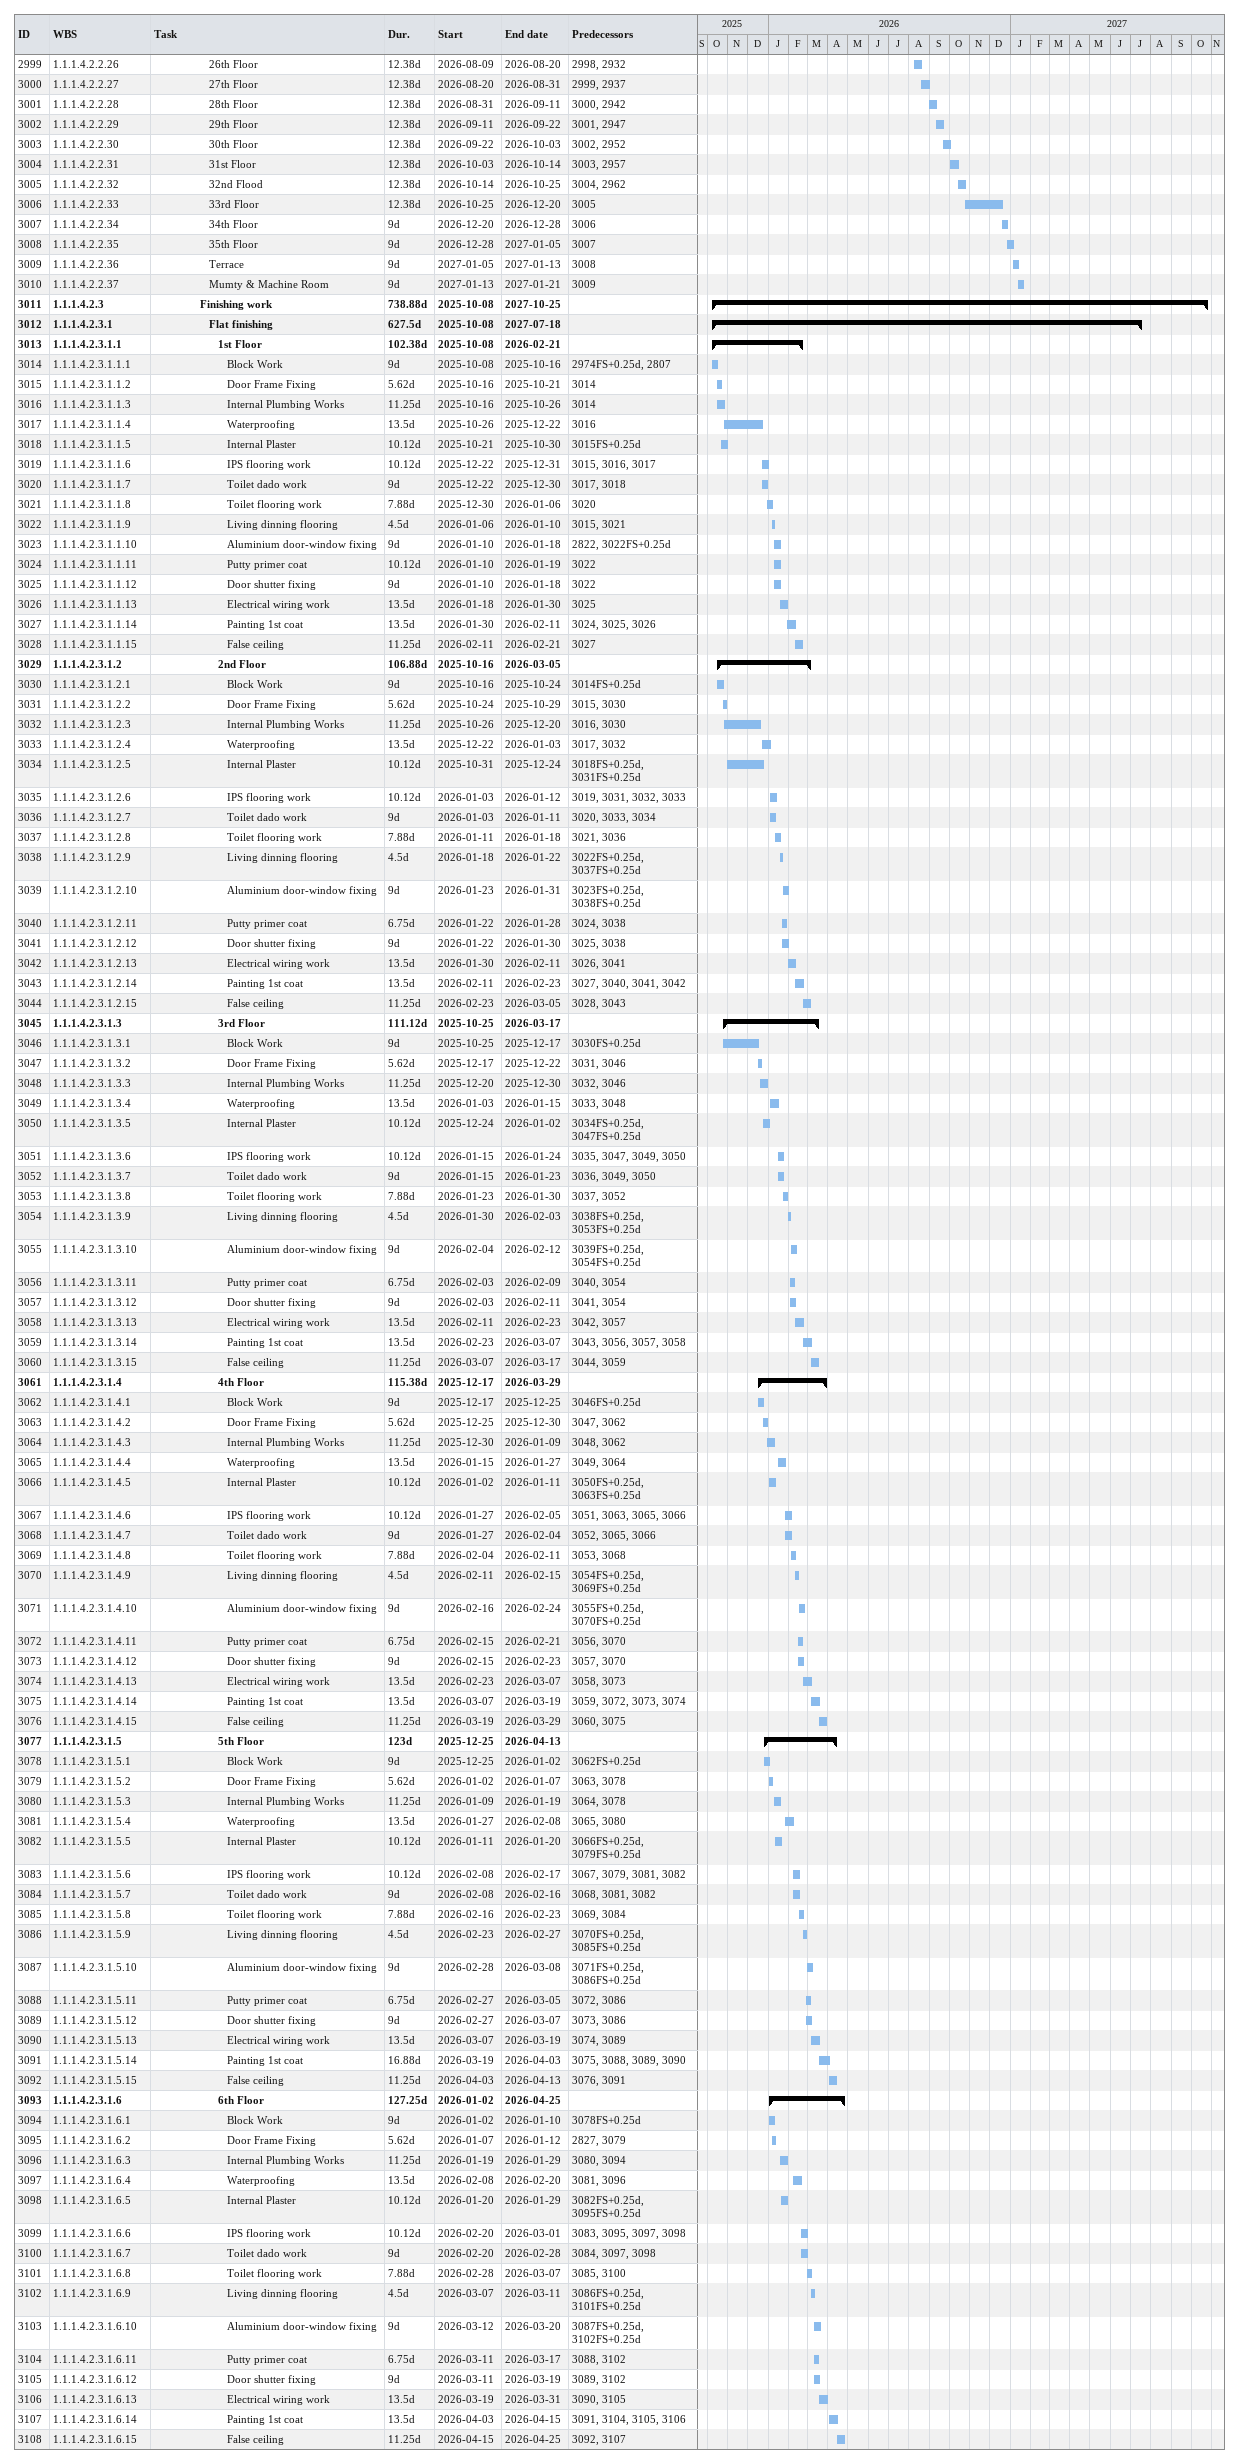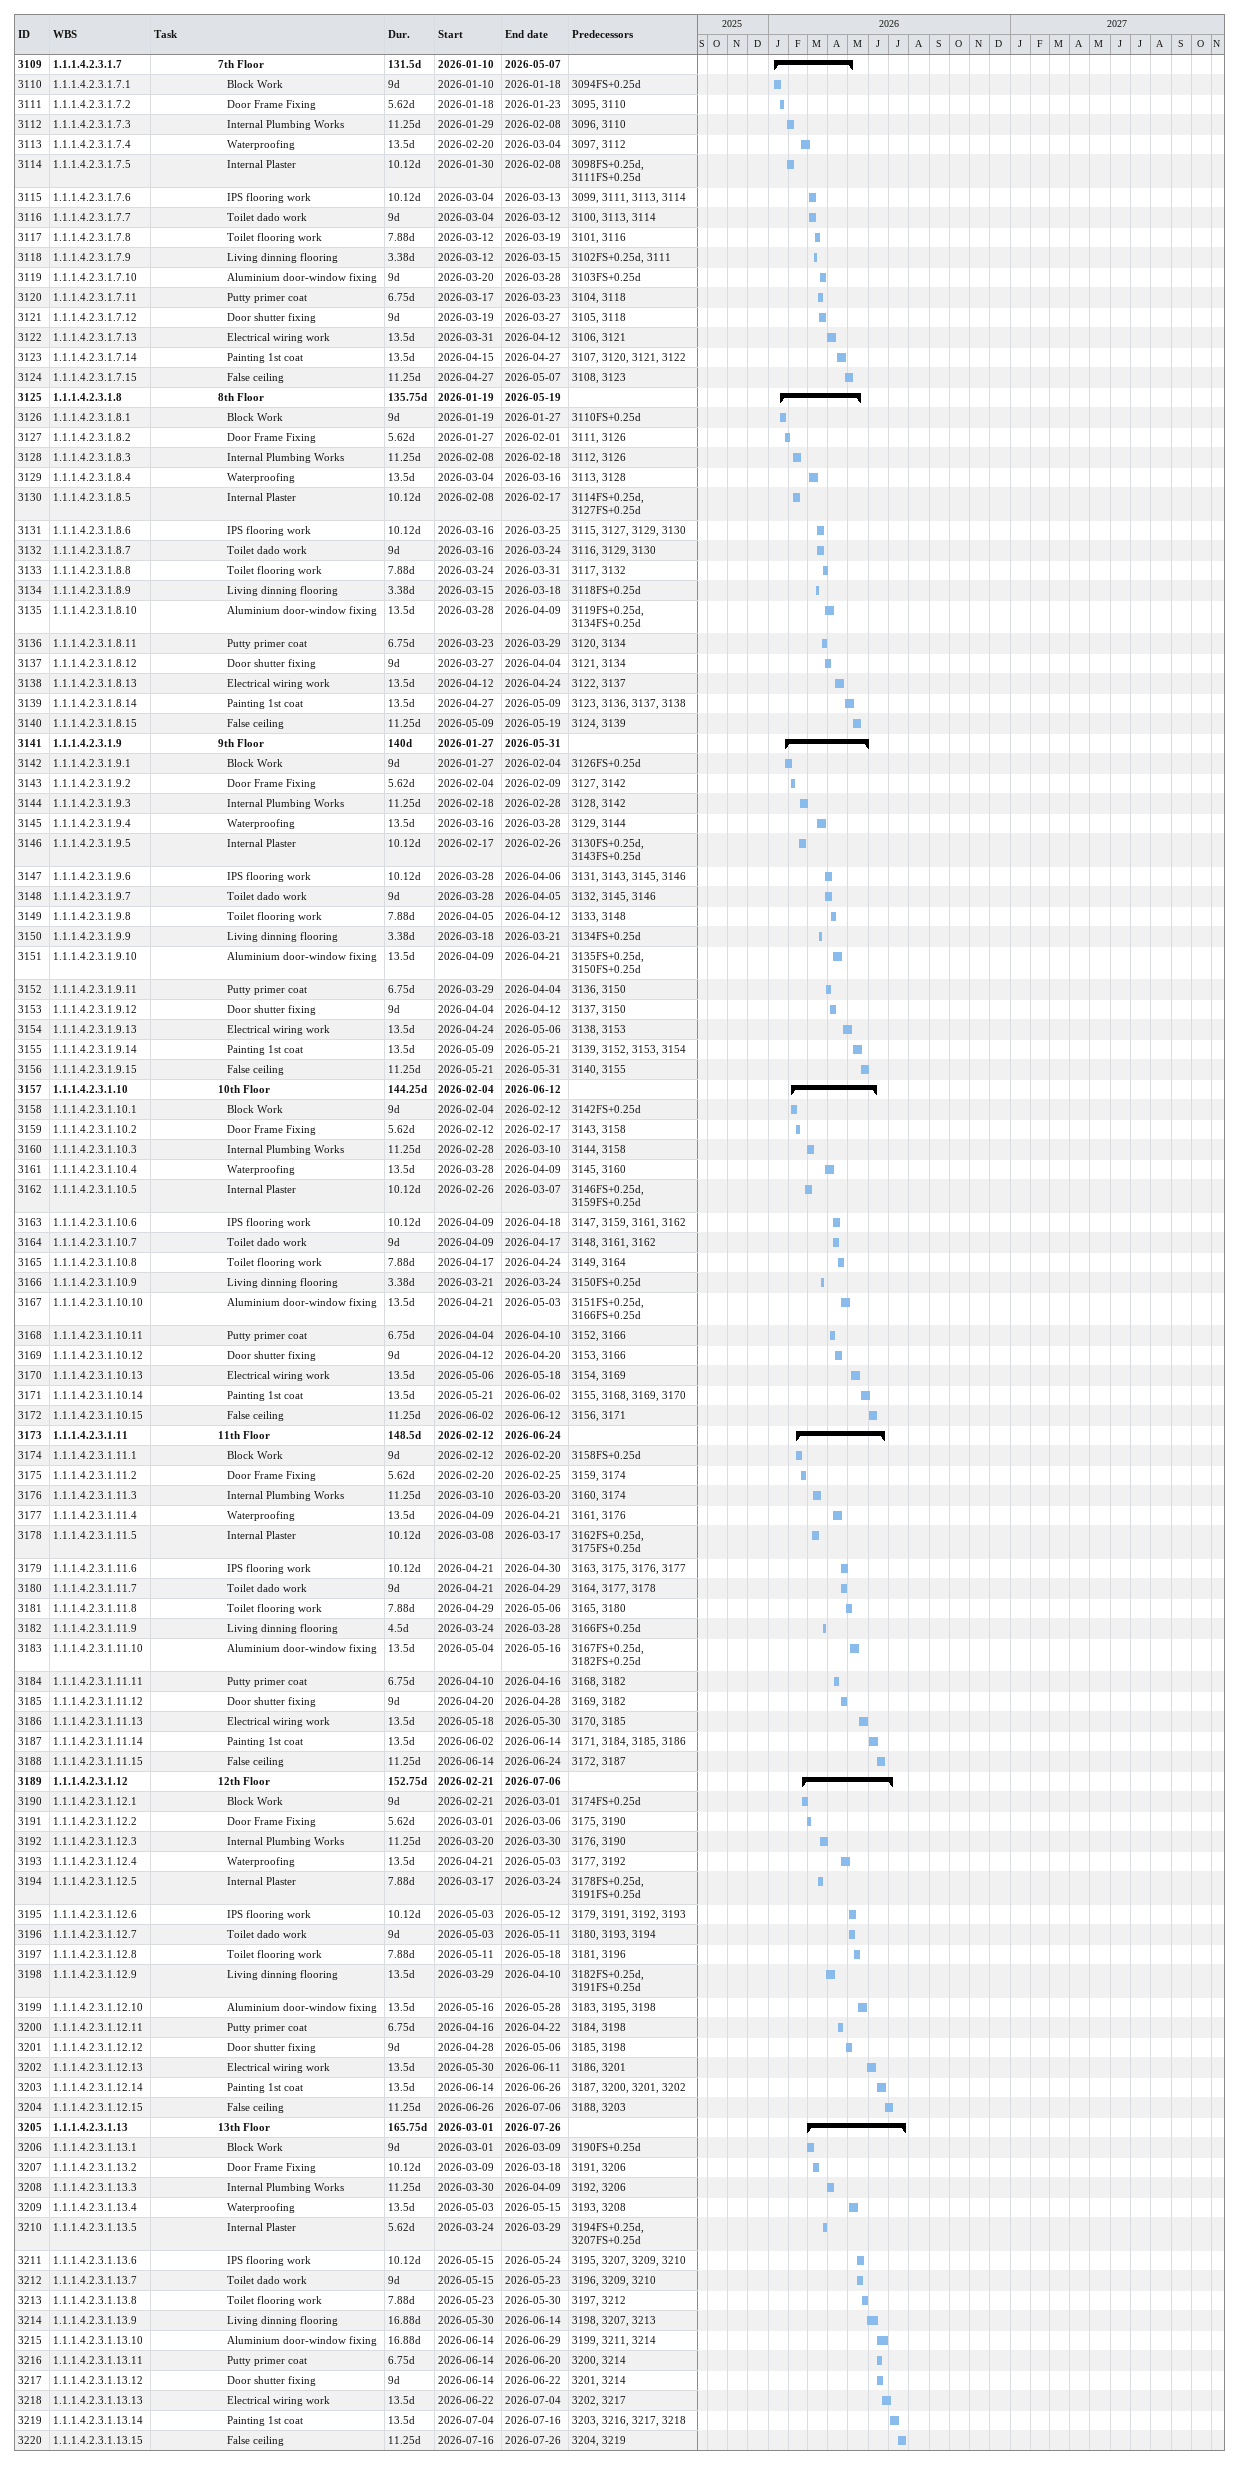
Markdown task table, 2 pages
| ID | WBS | Task | Duration | Start | Finish | Predecessors |
|---|---|---|---|---|---|---|
| 2999 | 1.1.1.4.2.2.26 | 26th Floor | 12.38d | 2026-08-09 | 2026-08-20 | 2998, 2932 |
| 3000 | 1.1.1.4.2.2.27 | 27th Floor | 12.38d | 2026-08-20 | 2026-08-31 | 2999, 2937 |
| 3001 | 1.1.1.4.2.2.28 | 28th Floor | 12.38d | 2026-08-31 | 2026-09-11 | 3000, 2942 |
| 3002 | 1.1.1.4.2.2.29 | 29th Floor | 12.38d | 2026-09-11 | 2026-09-22 | 3001, 2947 |
| 3003 | 1.1.1.4.2.2.30 | 30th Floor | 12.38d | 2026-09-22 | 2026-10-03 | 3002, 2952 |
| 3004 | 1.1.1.4.2.2.31 | 31st Floor | 12.38d | 2026-10-03 | 2026-10-14 | 3003, 2957 |
| 3005 | 1.1.1.4.2.2.32 | 32nd Flood | 12.38d | 2026-10-14 | 2026-10-25 | 3004, 2962 |
| 3006 | 1.1.1.4.2.2.33 | 33rd Floor | 12.38d | 2026-10-25 | 2026-12-20 | 3005 |
| 3007 | 1.1.1.4.2.2.34 | 34th Floor | 9d | 2026-12-20 | 2026-12-28 | 3006 |
| 3008 | 1.1.1.4.2.2.35 | 35th Floor | 9d | 2026-12-28 | 2027-01-05 | 3007 |
| 3009 | 1.1.1.4.2.2.36 | Terrace | 9d | 2027-01-05 | 2027-01-13 | 3008 |
| 3010 | 1.1.1.4.2.2.37 | Mumty & Machine Room | 9d | 2027-01-13 | 2027-01-21 | 3009 |
| 3011 | 1.1.1.4.2.3 | **Finishing work** | 738.88d | 2025-10-08 | 2027-10-25 |  |
| 3012 | 1.1.1.4.2.3.1 | **Flat finishing** | 627.5d | 2025-10-08 | 2027-07-18 |  |
| 3013 | 1.1.1.4.2.3.1.1 | **1st Floor** | 102.38d | 2025-10-08 | 2026-02-21 |  |
| 3014 | 1.1.1.4.2.3.1.1.1 | Block Work | 9d | 2025-10-08 | 2025-10-16 | 2974FS+0.25d, 2807 |
| 3015 | 1.1.1.4.2.3.1.1.2 | Door Frame Fixing | 5.62d | 2025-10-16 | 2025-10-21 | 3014 |
| 3016 | 1.1.1.4.2.3.1.1.3 | Internal Plumbing Works | 11.25d | 2025-10-16 | 2025-10-26 | 3014 |
| 3017 | 1.1.1.4.2.3.1.1.4 | Waterproofing | 13.5d | 2025-10-26 | 2025-12-22 | 3016 |
| 3018 | 1.1.1.4.2.3.1.1.5 | Internal Plaster | 10.12d | 2025-10-21 | 2025-10-30 | 3015FS+0.25d |
| 3019 | 1.1.1.4.2.3.1.1.6 | IPS flooring work | 10.12d | 2025-12-22 | 2025-12-31 | 3015, 3016, 3017 |
| 3020 | 1.1.1.4.2.3.1.1.7 | Toilet dado work | 9d | 2025-12-22 | 2025-12-30 | 3017, 3018 |
| 3021 | 1.1.1.4.2.3.1.1.8 | Toilet flooring work | 7.88d | 2025-12-30 | 2026-01-06 | 3020 |
| 3022 | 1.1.1.4.2.3.1.1.9 | Living dinning flooring | 4.5d | 2026-01-06 | 2026-01-10 | 3015, 3021 |
| 3023 | 1.1.1.4.2.3.1.1.10 | Aluminium door-window fixing | 9d | 2026-01-10 | 2026-01-18 | 2822, 3022FS+0.25d |
| 3024 | 1.1.1.4.2.3.1.1.11 | Putty primer coat | 10.12d | 2026-01-10 | 2026-01-19 | 3022 |
| 3025 | 1.1.1.4.2.3.1.1.12 | Door shutter fixing | 9d | 2026-01-10 | 2026-01-18 | 3022 |
| 3026 | 1.1.1.4.2.3.1.1.13 | Electrical wiring work | 13.5d | 2026-01-18 | 2026-01-30 | 3025 |
| 3027 | 1.1.1.4.2.3.1.1.14 | Painting 1st coat | 13.5d | 2026-01-30 | 2026-02-11 | 3024, 3025, 3026 |
| 3028 | 1.1.1.4.2.3.1.1.15 | False ceiling | 11.25d | 2026-02-11 | 2026-02-21 | 3027 |
| 3029 | 1.1.1.4.2.3.1.2 | **2nd Floor** | 106.88d | 2025-10-16 | 2026-03-05 |  |
| 3030 | 1.1.1.4.2.3.1.2.1 | Block Work | 9d | 2025-10-16 | 2025-10-24 | 3014FS+0.25d |
| 3031 | 1.1.1.4.2.3.1.2.2 | Door Frame Fixing | 5.62d | 2025-10-24 | 2025-10-29 | 3015, 3030 |
| 3032 | 1.1.1.4.2.3.1.2.3 | Internal Plumbing Works | 11.25d | 2025-10-26 | 2025-12-20 | 3016, 3030 |
| 3033 | 1.1.1.4.2.3.1.2.4 | Waterproofing | 13.5d | 2025-12-22 | 2026-01-03 | 3017, 3032 |
| 3034 | 1.1.1.4.2.3.1.2.5 | Internal Plaster | 10.12d | 2025-10-31 | 2025-12-24 | 3018FS+0.25d, 3031FS+0.25d |
| 3035 | 1.1.1.4.2.3.1.2.6 | IPS flooring work | 10.12d | 2026-01-03 | 2026-01-12 | 3019, 3031, 3032, 3033 |
| 3036 | 1.1.1.4.2.3.1.2.7 | Toilet dado work | 9d | 2026-01-03 | 2026-01-11 | 3020, 3033, 3034 |
| 3037 | 1.1.1.4.2.3.1.2.8 | Toilet flooring work | 7.88d | 2026-01-11 | 2026-01-18 | 3021, 3036 |
| 3038 | 1.1.1.4.2.3.1.2.9 | Living dinning flooring | 4.5d | 2026-01-18 | 2026-01-22 | 3022FS+0.25d, 3037FS+0.25d |
| 3039 | 1.1.1.4.2.3.1.2.10 | Aluminium door-window fixing | 9d | 2026-01-23 | 2026-01-31 | 3023FS+0.25d, 3038FS+0.25d |
| 3040 | 1.1.1.4.2.3.1.2.11 | Putty primer coat | 6.75d | 2026-01-22 | 2026-01-28 | 3024, 3038 |
| 3041 | 1.1.1.4.2.3.1.2.12 | Door shutter fixing | 9d | 2026-01-22 | 2026-01-30 | 3025, 3038 |
| 3042 | 1.1.1.4.2.3.1.2.13 | Electrical wiring work | 13.5d | 2026-01-30 | 2026-02-11 | 3026, 3041 |
| 3043 | 1.1.1.4.2.3.1.2.14 | Painting 1st coat | 13.5d | 2026-02-11 | 2026-02-23 | 3027, 3040, 3041, 3042 |
| 3044 | 1.1.1.4.2.3.1.2.15 | False ceiling | 11.25d | 2026-02-23 | 2026-03-05 | 3028, 3043 |
| 3045 | 1.1.1.4.2.3.1.3 | **3rd Floor** | 111.12d | 2025-10-25 | 2026-03-17 |  |
| 3046 | 1.1.1.4.2.3.1.3.1 | Block Work | 9d | 2025-10-25 | 2025-12-17 | 3030FS+0.25d |
| 3047 | 1.1.1.4.2.3.1.3.2 | Door Frame Fixing | 5.62d | 2025-12-17 | 2025-12-22 | 3031, 3046 |
| 3048 | 1.1.1.4.2.3.1.3.3 | Internal Plumbing Works | 11.25d | 2025-12-20 | 2025-12-30 | 3032, 3046 |
| 3049 | 1.1.1.4.2.3.1.3.4 | Waterproofing | 13.5d | 2026-01-03 | 2026-01-15 | 3033, 3048 |
| 3050 | 1.1.1.4.2.3.1.3.5 | Internal Plaster | 10.12d | 2025-12-24 | 2026-01-02 | 3034FS+0.25d, 3047FS+0.25d |
| 3051 | 1.1.1.4.2.3.1.3.6 | IPS flooring work | 10.12d | 2026-01-15 | 2026-01-24 | 3035, 3047, 3049, 3050 |
| 3052 | 1.1.1.4.2.3.1.3.7 | Toilet dado work | 9d | 2026-01-15 | 2026-01-23 | 3036, 3049, 3050 |
| 3053 | 1.1.1.4.2.3.1.3.8 | Toilet flooring work | 7.88d | 2026-01-23 | 2026-01-30 | 3037, 3052 |
| 3054 | 1.1.1.4.2.3.1.3.9 | Living dinning flooring | 4.5d | 2026-01-30 | 2026-02-03 | 3038FS+0.25d, 3053FS+0.25d |
| 3055 | 1.1.1.4.2.3.1.3.10 | Aluminium door-window fixing | 9d | 2026-02-04 | 2026-02-12 | 3039FS+0.25d, 3054FS+0.25d |
| 3056 | 1.1.1.4.2.3.1.3.11 | Putty primer coat | 6.75d | 2026-02-03 | 2026-02-09 | 3040, 3054 |
| 3057 | 1.1.1.4.2.3.1.3.12 | Door shutter fixing | 9d | 2026-02-03 | 2026-02-11 | 3041, 3054 |
| 3058 | 1.1.1.4.2.3.1.3.13 | Electrical wiring work | 13.5d | 2026-02-11 | 2026-02-23 | 3042, 3057 |
| 3059 | 1.1.1.4.2.3.1.3.14 | Painting 1st coat | 13.5d | 2026-02-23 | 2026-03-07 | 3043, 3056, 3057, 3058 |
| 3060 | 1.1.1.4.2.3.1.3.15 | False ceiling | 11.25d | 2026-03-07 | 2026-03-17 | 3044, 3059 |
| 3061 | 1.1.1.4.2.3.1.4 | **4th Floor** | 115.38d | 2025-12-17 | 2026-03-29 |  |
| 3062 | 1.1.1.4.2.3.1.4.1 | Block Work | 9d | 2025-12-17 | 2025-12-25 | 3046FS+0.25d |
| 3063 | 1.1.1.4.2.3.1.4.2 | Door Frame Fixing | 5.62d | 2025-12-25 | 2025-12-30 | 3047, 3062 |
| 3064 | 1.1.1.4.2.3.1.4.3 | Internal Plumbing Works | 11.25d | 2025-12-30 | 2026-01-09 | 3048, 3062 |
| 3065 | 1.1.1.4.2.3.1.4.4 | Waterproofing | 13.5d | 2026-01-15 | 2026-01-27 | 3049, 3064 |
| 3066 | 1.1.1.4.2.3.1.4.5 | Internal Plaster | 10.12d | 2026-01-02 | 2026-01-11 | 3050FS+0.25d, 3063FS+0.25d |
| 3067 | 1.1.1.4.2.3.1.4.6 | IPS flooring work | 10.12d | 2026-01-27 | 2026-02-05 | 3051, 3063, 3065, 3066 |
| 3068 | 1.1.1.4.2.3.1.4.7 | Toilet dado work | 9d | 2026-01-27 | 2026-02-04 | 3052, 3065, 3066 |
| 3069 | 1.1.1.4.2.3.1.4.8 | Toilet flooring work | 7.88d | 2026-02-04 | 2026-02-11 | 3053, 3068 |
| 3070 | 1.1.1.4.2.3.1.4.9 | Living dinning flooring | 4.5d | 2026-02-11 | 2026-02-15 | 3054FS+0.25d, 3069FS+0.25d |
| 3071 | 1.1.1.4.2.3.1.4.10 | Aluminium door-window fixing | 9d | 2026-02-16 | 2026-02-24 | 3055FS+0.25d, 3070FS+0.25d |
| 3072 | 1.1.1.4.2.3.1.4.11 | Putty primer coat | 6.75d | 2026-02-15 | 2026-02-21 | 3056, 3070 |
| 3073 | 1.1.1.4.2.3.1.4.12 | Door shutter fixing | 9d | 2026-02-15 | 2026-02-23 | 3057, 3070 |
| 3074 | 1.1.1.4.2.3.1.4.13 | Electrical wiring work | 13.5d | 2026-02-23 | 2026-03-07 | 3058, 3073 |
| 3075 | 1.1.1.4.2.3.1.4.14 | Painting 1st coat | 13.5d | 2026-03-07 | 2026-03-19 | 3059, 3072, 3073, 3074 |
| 3076 | 1.1.1.4.2.3.1.4.15 | False ceiling | 11.25d | 2026-03-19 | 2026-03-29 | 3060, 3075 |
| 3077 | 1.1.1.4.2.3.1.5 | **5th Floor** | 123d | 2025-12-25 | 2026-04-13 |  |
| 3078 | 1.1.1.4.2.3.1.5.1 | Block Work | 9d | 2025-12-25 | 2026-01-02 | 3062FS+0.25d |
| 3079 | 1.1.1.4.2.3.1.5.2 | Door Frame Fixing | 5.62d | 2026-01-02 | 2026-01-07 | 3063, 3078 |
| 3080 | 1.1.1.4.2.3.1.5.3 | Internal Plumbing Works | 11.25d | 2026-01-09 | 2026-01-19 | 3064, 3078 |
| 3081 | 1.1.1.4.2.3.1.5.4 | Waterproofing | 13.5d | 2026-01-27 | 2026-02-08 | 3065, 3080 |
| 3082 | 1.1.1.4.2.3.1.5.5 | Internal Plaster | 10.12d | 2026-01-11 | 2026-01-20 | 3066FS+0.25d, 3079FS+0.25d |
| 3083 | 1.1.1.4.2.3.1.5.6 | IPS flooring work | 10.12d | 2026-02-08 | 2026-02-17 | 3067, 3079, 3081, 3082 |
| 3084 | 1.1.1.4.2.3.1.5.7 | Toilet dado work | 9d | 2026-02-08 | 2026-02-16 | 3068, 3081, 3082 |
| 3085 | 1.1.1.4.2.3.1.5.8 | Toilet flooring work | 7.88d | 2026-02-16 | 2026-02-23 | 3069, 3084 |
| 3086 | 1.1.1.4.2.3.1.5.9 | Living dinning flooring | 4.5d | 2026-02-23 | 2026-02-27 | 3070FS+0.25d, 3085FS+0.25d |
| 3087 | 1.1.1.4.2.3.1.5.10 | Aluminium door-window fixing | 9d | 2026-02-28 | 2026-03-08 | 3071FS+0.25d, 3086FS+0.25d |
| 3088 | 1.1.1.4.2.3.1.5.11 | Putty primer coat | 6.75d | 2026-02-27 | 2026-03-05 | 3072, 3086 |
| 3089 | 1.1.1.4.2.3.1.5.12 | Door shutter fixing | 9d | 2026-02-27 | 2026-03-07 | 3073, 3086 |
| 3090 | 1.1.1.4.2.3.1.5.13 | Electrical wiring work | 13.5d | 2026-03-07 | 2026-03-19 | 3074, 3089 |
| 3091 | 1.1.1.4.2.3.1.5.14 | Painting 1st coat | 16.88d | 2026-03-19 | 2026-04-03 | 3075, 3088, 3089, 3090 |
| 3092 | 1.1.1.4.2.3.1.5.15 | False ceiling | 11.25d | 2026-04-03 | 2026-04-13 | 3076, 3091 |
| 3093 | 1.1.1.4.2.3.1.6 | **6th Floor** | 127.25d | 2026-01-02 | 2026-04-25 |  |
| 3094 | 1.1.1.4.2.3.1.6.1 | Block Work | 9d | 2026-01-02 | 2026-01-10 | 3078FS+0.25d |
| 3095 | 1.1.1.4.2.3.1.6.2 | Door Frame Fixing | 5.62d | 2026-01-07 | 2026-01-12 | 2827, 3079 |
| 3096 | 1.1.1.4.2.3.1.6.3 | Internal Plumbing Works | 11.25d | 2026-01-19 | 2026-01-29 | 3080, 3094 |
| 3097 | 1.1.1.4.2.3.1.6.4 | Waterproofing | 13.5d | 2026-02-08 | 2026-02-20 | 3081, 3096 |
| 3098 | 1.1.1.4.2.3.1.6.5 | Internal Plaster | 10.12d | 2026-01-20 | 2026-01-29 | 3082FS+0.25d, 3095FS+0.25d |
| 3099 | 1.1.1.4.2.3.1.6.6 | IPS flooring work | 10.12d | 2026-02-20 | 2026-03-01 | 3083, 3095, 3097, 3098 |
| 3100 | 1.1.1.4.2.3.1.6.7 | Toilet dado work | 9d | 2026-02-20 | 2026-02-28 | 3084, 3097, 3098 |
| 3101 | 1.1.1.4.2.3.1.6.8 | Toilet flooring work | 7.88d | 2026-02-28 | 2026-03-07 | 3085, 3100 |
| 3102 | 1.1.1.4.2.3.1.6.9 | Living dinning flooring | 4.5d | 2026-03-07 | 2026-03-11 | 3086FS+0.25d, 3101FS+0.25d |
| 3103 | 1.1.1.4.2.3.1.6.10 | Aluminium door-window fixing | 9d | 2026-03-12 | 2026-03-20 | 3087FS+0.25d, 3102FS+0.25d |
| 3104 | 1.1.1.4.2.3.1.6.11 | Putty primer coat | 6.75d | 2026-03-11 | 2026-03-17 | 3088, 3102 |
| 3105 | 1.1.1.4.2.3.1.6.12 | Door shutter fixing | 9d | 2026-03-11 | 2026-03-19 | 3089, 3102 |
| 3106 | 1.1.1.4.2.3.1.6.13 | Electrical wiring work | 13.5d | 2026-03-19 | 2026-03-31 | 3090, 3105 |
| 3107 | 1.1.1.4.2.3.1.6.14 | Painting 1st coat | 13.5d | 2026-04-03 | 2026-04-15 | 3091, 3104, 3105, 3106 |
| 3108 | 1.1.1.4.2.3.1.6.15 | False ceiling | 11.25d | 2026-04-15 | 2026-04-25 | 3092, 3107 |
| 3109 | 1.1.1.4.2.3.1.7 | **7th Floor** | 131.5d | 2026-01-10 | 2026-05-07 |  |
| 3110 | 1.1.1.4.2.3.1.7.1 | Block Work | 9d | 2026-01-10 | 2026-01-18 | 3094FS+0.25d |
| 3111 | 1.1.1.4.2.3.1.7.2 | Door Frame Fixing | 5.62d | 2026-01-18 | 2026-01-23 | 3095, 3110 |
| 3112 | 1.1.1.4.2.3.1.7.3 | Internal Plumbing Works | 11.25d | 2026-01-29 | 2026-02-08 | 3096, 3110 |
| 3113 | 1.1.1.4.2.3.1.7.4 | Waterproofing | 13.5d | 2026-02-20 | 2026-03-04 | 3097, 3112 |
| 3114 | 1.1.1.4.2.3.1.7.5 | Internal Plaster | 10.12d | 2026-01-30 | 2026-02-08 | 3098FS+0.25d, 3111FS+0.25d |
| 3115 | 1.1.1.4.2.3.1.7.6 | IPS flooring work | 10.12d | 2026-03-04 | 2026-03-13 | 3099, 3111, 3113, 3114 |
| 3116 | 1.1.1.4.2.3.1.7.7 | Toilet dado work | 9d | 2026-03-04 | 2026-03-12 | 3100, 3113, 3114 |
| 3117 | 1.1.1.4.2.3.1.7.8 | Toilet flooring work | 7.88d | 2026-03-12 | 2026-03-19 | 3101, 3116 |
| 3118 | 1.1.1.4.2.3.1.7.9 | Living dinning flooring | 3.38d | 2026-03-12 | 2026-03-15 | 3102FS+0.25d, 3111 |
| 3119 | 1.1.1.4.2.3.1.7.10 | Aluminium door-window fixing | 9d | 2026-03-20 | 2026-03-28 | 3103FS+0.25d |
| 3120 | 1.1.1.4.2.3.1.7.11 | Putty primer coat | 6.75d | 2026-03-17 | 2026-03-23 | 3104, 3118 |
| 3121 | 1.1.1.4.2.3.1.7.12 | Door shutter fixing | 9d | 2026-03-19 | 2026-03-27 | 3105, 3118 |
| 3122 | 1.1.1.4.2.3.1.7.13 | Electrical wiring work | 13.5d | 2026-03-31 | 2026-04-12 | 3106, 3121 |
| 3123 | 1.1.1.4.2.3.1.7.14 | Painting 1st coat | 13.5d | 2026-04-15 | 2026-04-27 | 3107, 3120, 3121, 3122 |
| 3124 | 1.1.1.4.2.3.1.7.15 | False ceiling | 11.25d | 2026-04-27 | 2026-05-07 | 3108, 3123 |
| 3125 | 1.1.1.4.2.3.1.8 | **8th Floor** | 135.75d | 2026-01-19 | 2026-05-19 |  |
| 3126 | 1.1.1.4.2.3.1.8.1 | Block Work | 9d | 2026-01-19 | 2026-01-27 | 3110FS+0.25d |
| 3127 | 1.1.1.4.2.3.1.8.2 | Door Frame Fixing | 5.62d | 2026-01-27 | 2026-02-01 | 3111, 3126 |
| 3128 | 1.1.1.4.2.3.1.8.3 | Internal Plumbing Works | 11.25d | 2026-02-08 | 2026-02-18 | 3112, 3126 |
| 3129 | 1.1.1.4.2.3.1.8.4 | Waterproofing | 13.5d | 2026-03-04 | 2026-03-16 | 3113, 3128 |
| 3130 | 1.1.1.4.2.3.1.8.5 | Internal Plaster | 10.12d | 2026-02-08 | 2026-02-17 | 3114FS+0.25d, 3127FS+0.25d |
| 3131 | 1.1.1.4.2.3.1.8.6 | IPS flooring work | 10.12d | 2026-03-16 | 2026-03-25 | 3115, 3127, 3129, 3130 |
| 3132 | 1.1.1.4.2.3.1.8.7 | Toilet dado work | 9d | 2026-03-16 | 2026-03-24 | 3116, 3129, 3130 |
| 3133 | 1.1.1.4.2.3.1.8.8 | Toilet flooring work | 7.88d | 2026-03-24 | 2026-03-31 | 3117, 3132 |
| 3134 | 1.1.1.4.2.3.1.8.9 | Living dinning flooring | 3.38d | 2026-03-15 | 2026-03-18 | 3118FS+0.25d |
| 3135 | 1.1.1.4.2.3.1.8.10 | Aluminium door-window fixing | 13.5d | 2026-03-28 | 2026-04-09 | 3119FS+0.25d, 3134FS+0.25d |
| 3136 | 1.1.1.4.2.3.1.8.11 | Putty primer coat | 6.75d | 2026-03-23 | 2026-03-29 | 3120, 3134 |
| 3137 | 1.1.1.4.2.3.1.8.12 | Door shutter fixing | 9d | 2026-03-27 | 2026-04-04 | 3121, 3134 |
| 3138 | 1.1.1.4.2.3.1.8.13 | Electrical wiring work | 13.5d | 2026-04-12 | 2026-04-24 | 3122, 3137 |
| 3139 | 1.1.1.4.2.3.1.8.14 | Painting 1st coat | 13.5d | 2026-04-27 | 2026-05-09 | 3123, 3136, 3137, 3138 |
| 3140 | 1.1.1.4.2.3.1.8.15 | False ceiling | 11.25d | 2026-05-09 | 2026-05-19 | 3124, 3139 |
| 3141 | 1.1.1.4.2.3.1.9 | **9th Floor** | 140d | 2026-01-27 | 2026-05-31 |  |
| 3142 | 1.1.1.4.2.3.1.9.1 | Block Work | 9d | 2026-01-27 | 2026-02-04 | 3126FS+0.25d |
| 3143 | 1.1.1.4.2.3.1.9.2 | Door Frame Fixing | 5.62d | 2026-02-04 | 2026-02-09 | 3127, 3142 |
| 3144 | 1.1.1.4.2.3.1.9.3 | Internal Plumbing Works | 11.25d | 2026-02-18 | 2026-02-28 | 3128, 3142 |
| 3145 | 1.1.1.4.2.3.1.9.4 | Waterproofing | 13.5d | 2026-03-16 | 2026-03-28 | 3129, 3144 |
| 3146 | 1.1.1.4.2.3.1.9.5 | Internal Plaster | 10.12d | 2026-02-17 | 2026-02-26 | 3130FS+0.25d, 3143FS+0.25d |
| 3147 | 1.1.1.4.2.3.1.9.6 | IPS flooring work | 10.12d | 2026-03-28 | 2026-04-06 | 3131, 3143, 3145, 3146 |
| 3148 | 1.1.1.4.2.3.1.9.7 | Toilet dado work | 9d | 2026-03-28 | 2026-04-05 | 3132, 3145, 3146 |
| 3149 | 1.1.1.4.2.3.1.9.8 | Toilet flooring work | 7.88d | 2026-04-05 | 2026-04-12 | 3133, 3148 |
| 3150 | 1.1.1.4.2.3.1.9.9 | Living dinning flooring | 3.38d | 2026-03-18 | 2026-03-21 | 3134FS+0.25d |
| 3151 | 1.1.1.4.2.3.1.9.10 | Aluminium door-window fixing | 13.5d | 2026-04-09 | 2026-04-21 | 3135FS+0.25d, 3150FS+0.25d |
| 3152 | 1.1.1.4.2.3.1.9.11 | Putty primer coat | 6.75d | 2026-03-29 | 2026-04-04 | 3136, 3150 |
| 3153 | 1.1.1.4.2.3.1.9.12 | Door shutter fixing | 9d | 2026-04-04 | 2026-04-12 | 3137, 3150 |
| 3154 | 1.1.1.4.2.3.1.9.13 | Electrical wiring work | 13.5d | 2026-04-24 | 2026-05-06 | 3138, 3153 |
| 3155 | 1.1.1.4.2.3.1.9.14 | Painting 1st coat | 13.5d | 2026-05-09 | 2026-05-21 | 3139, 3152, 3153, 3154 |
| 3156 | 1.1.1.4.2.3.1.9.15 | False ceiling | 11.25d | 2026-05-21 | 2026-05-31 | 3140, 3155 |
| 3157 | 1.1.1.4.2.3.1.10 | **10th Floor** | 144.25d | 2026-02-04 | 2026-06-12 |  |
| 3158 | 1.1.1.4.2.3.1.10.1 | Block Work | 9d | 2026-02-04 | 2026-02-12 | 3142FS+0.25d |
| 3159 | 1.1.1.4.2.3.1.10.2 | Door Frame Fixing | 5.62d | 2026-02-12 | 2026-02-17 | 3143, 3158 |
| 3160 | 1.1.1.4.2.3.1.10.3 | Internal Plumbing Works | 11.25d | 2026-02-28 | 2026-03-10 | 3144, 3158 |
| 3161 | 1.1.1.4.2.3.1.10.4 | Waterproofing | 13.5d | 2026-03-28 | 2026-04-09 | 3145, 3160 |
| 3162 | 1.1.1.4.2.3.1.10.5 | Internal Plaster | 10.12d | 2026-02-26 | 2026-03-07 | 3146FS+0.25d, 3159FS+0.25d |
| 3163 | 1.1.1.4.2.3.1.10.6 | IPS flooring work | 10.12d | 2026-04-09 | 2026-04-18 | 3147, 3159, 3161, 3162 |
| 3164 | 1.1.1.4.2.3.1.10.7 | Toilet dado work | 9d | 2026-04-09 | 2026-04-17 | 3148, 3161, 3162 |
| 3165 | 1.1.1.4.2.3.1.10.8 | Toilet flooring work | 7.88d | 2026-04-17 | 2026-04-24 | 3149, 3164 |
| 3166 | 1.1.1.4.2.3.1.10.9 | Living dinning flooring | 3.38d | 2026-03-21 | 2026-03-24 | 3150FS+0.25d |
| 3167 | 1.1.1.4.2.3.1.10.10 | Aluminium door-window fixing | 13.5d | 2026-04-21 | 2026-05-03 | 3151FS+0.25d, 3166FS+0.25d |
| 3168 | 1.1.1.4.2.3.1.10.11 | Putty primer coat | 6.75d | 2026-04-04 | 2026-04-10 | 3152, 3166 |
| 3169 | 1.1.1.4.2.3.1.10.12 | Door shutter fixing | 9d | 2026-04-12 | 2026-04-20 | 3153, 3166 |
| 3170 | 1.1.1.4.2.3.1.10.13 | Electrical wiring work | 13.5d | 2026-05-06 | 2026-05-18 | 3154, 3169 |
| 3171 | 1.1.1.4.2.3.1.10.14 | Painting 1st coat | 13.5d | 2026-05-21 | 2026-06-02 | 3155, 3168, 3169, 3170 |
| 3172 | 1.1.1.4.2.3.1.10.15 | False ceiling | 11.25d | 2026-06-02 | 2026-06-12 | 3156, 3171 |
| 3173 | 1.1.1.4.2.3.1.11 | **11th Floor** | 148.5d | 2026-02-12 | 2026-06-24 |  |
| 3174 | 1.1.1.4.2.3.1.11.1 | Block Work | 9d | 2026-02-12 | 2026-02-20 | 3158FS+0.25d |
| 3175 | 1.1.1.4.2.3.1.11.2 | Door Frame Fixing | 5.62d | 2026-02-20 | 2026-02-25 | 3159, 3174 |
| 3176 | 1.1.1.4.2.3.1.11.3 | Internal Plumbing Works | 11.25d | 2026-03-10 | 2026-03-20 | 3160, 3174 |
| 3177 | 1.1.1.4.2.3.1.11.4 | Waterproofing | 13.5d | 2026-04-09 | 2026-04-21 | 3161, 3176 |
| 3178 | 1.1.1.4.2.3.1.11.5 | Internal Plaster | 10.12d | 2026-03-08 | 2026-03-17 | 3162FS+0.25d, 3175FS+0.25d |
| 3179 | 1.1.1.4.2.3.1.11.6 | IPS flooring work | 10.12d | 2026-04-21 | 2026-04-30 | 3163, 3175, 3176, 3177 |
| 3180 | 1.1.1.4.2.3.1.11.7 | Toilet dado work | 9d | 2026-04-21 | 2026-04-29 | 3164, 3177, 3178 |
| 3181 | 1.1.1.4.2.3.1.11.8 | Toilet flooring work | 7.88d | 2026-04-29 | 2026-05-06 | 3165, 3180 |
| 3182 | 1.1.1.4.2.3.1.11.9 | Living dinning flooring | 4.5d | 2026-03-24 | 2026-03-28 | 3166FS+0.25d |
| 3183 | 1.1.1.4.2.3.1.11.10 | Aluminium door-window fixing | 13.5d | 2026-05-04 | 2026-05-16 | 3167FS+0.25d, 3182FS+0.25d |
| 3184 | 1.1.1.4.2.3.1.11.11 | Putty primer coat | 6.75d | 2026-04-10 | 2026-04-16 | 3168, 3182 |
| 3185 | 1.1.1.4.2.3.1.11.12 | Door shutter fixing | 9d | 2026-04-20 | 2026-04-28 | 3169, 3182 |
| 3186 | 1.1.1.4.2.3.1.11.13 | Electrical wiring work | 13.5d | 2026-05-18 | 2026-05-30 | 3170, 3185 |
| 3187 | 1.1.1.4.2.3.1.11.14 | Painting 1st coat | 13.5d | 2026-06-02 | 2026-06-14 | 3171, 3184, 3185, 3186 |
| 3188 | 1.1.1.4.2.3.1.11.15 | False ceiling | 11.25d | 2026-06-14 | 2026-06-24 | 3172, 3187 |
| 3189 | 1.1.1.4.2.3.1.12 | **12th Floor** | 152.75d | 2026-02-21 | 2026-07-06 |  |
| 3190 | 1.1.1.4.2.3.1.12.1 | Block Work | 9d | 2026-02-21 | 2026-03-01 | 3174FS+0.25d |
| 3191 | 1.1.1.4.2.3.1.12.2 | Door Frame Fixing | 5.62d | 2026-03-01 | 2026-03-06 | 3175, 3190 |
| 3192 | 1.1.1.4.2.3.1.12.3 | Internal Plumbing Works | 11.25d | 2026-03-20 | 2026-03-30 | 3176, 3190 |
| 3193 | 1.1.1.4.2.3.1.12.4 | Waterproofing | 13.5d | 2026-04-21 | 2026-05-03 | 3177, 3192 |
| 3194 | 1.1.1.4.2.3.1.12.5 | Internal Plaster | 7.88d | 2026-03-17 | 2026-03-24 | 3178FS+0.25d, 3191FS+0.25d |
| 3195 | 1.1.1.4.2.3.1.12.6 | IPS flooring work | 10.12d | 2026-05-03 | 2026-05-12 | 3179, 3191, 3192, 3193 |
| 3196 | 1.1.1.4.2.3.1.12.7 | Toilet dado work | 9d | 2026-05-03 | 2026-05-11 | 3180, 3193, 3194 |
| 3197 | 1.1.1.4.2.3.1.12.8 | Toilet flooring work | 7.88d | 2026-05-11 | 2026-05-18 | 3181, 3196 |
| 3198 | 1.1.1.4.2.3.1.12.9 | Living dinning flooring | 13.5d | 2026-03-29 | 2026-04-10 | 3182FS+0.25d, 3191FS+0.25d |
| 3199 | 1.1.1.4.2.3.1.12.10 | Aluminium door-window fixing | 13.5d | 2026-05-16 | 2026-05-28 | 3183, 3195, 3198 |
| 3200 | 1.1.1.4.2.3.1.12.11 | Putty primer coat | 6.75d | 2026-04-16 | 2026-04-22 | 3184, 3198 |
| 3201 | 1.1.1.4.2.3.1.12.12 | Door shutter fixing | 9d | 2026-04-28 | 2026-05-06 | 3185, 3198 |
| 3202 | 1.1.1.4.2.3.1.12.13 | Electrical wiring work | 13.5d | 2026-05-30 | 2026-06-11 | 3186, 3201 |
| 3203 | 1.1.1.4.2.3.1.12.14 | Painting 1st coat | 13.5d | 2026-06-14 | 2026-06-26 | 3187, 3200, 3201, 3202 |
| 3204 | 1.1.1.4.2.3.1.12.15 | False ceiling | 11.25d | 2026-06-26 | 2026-07-06 | 3188, 3203 |
| 3205 | 1.1.1.4.2.3.1.13 | **13th Floor** | 165.75d | 2026-03-01 | 2026-07-26 |  |
| 3206 | 1.1.1.4.2.3.1.13.1 | Block Work | 9d | 2026-03-01 | 2026-03-09 | 3190FS+0.25d |
| 3207 | 1.1.1.4.2.3.1.13.2 | Door Frame Fixing | 10.12d | 2026-03-09 | 2026-03-18 | 3191, 3206 |
| 3208 | 1.1.1.4.2.3.1.13.3 | Internal Plumbing Works | 11.25d | 2026-03-30 | 2026-04-09 | 3192, 3206 |
| 3209 | 1.1.1.4.2.3.1.13.4 | Waterproofing | 13.5d | 2026-05-03 | 2026-05-15 | 3193, 3208 |
| 3210 | 1.1.1.4.2.3.1.13.5 | Internal Plaster | 5.62d | 2026-03-24 | 2026-03-29 | 3194FS+0.25d, 3207FS+0.25d |
| 3211 | 1.1.1.4.2.3.1.13.6 | IPS flooring work | 10.12d | 2026-05-15 | 2026-05-24 | 3195, 3207, 3209, 3210 |
| 3212 | 1.1.1.4.2.3.1.13.7 | Toilet dado work | 9d | 2026-05-15 | 2026-05-23 | 3196, 3209, 3210 |
| 3213 | 1.1.1.4.2.3.1.13.8 | Toilet flooring work | 7.88d | 2026-05-23 | 2026-05-30 | 3197, 3212 |
| 3214 | 1.1.1.4.2.3.1.13.9 | Living dinning flooring | 16.88d | 2026-05-30 | 2026-06-14 | 3198, 3207, 3213 |
| 3215 | 1.1.1.4.2.3.1.13.10 | Aluminium door-window fixing | 16.88d | 2026-06-14 | 2026-06-29 | 3199, 3211, 3214 |
| 3216 | 1.1.1.4.2.3.1.13.11 | Putty primer coat | 6.75d | 2026-06-14 | 2026-06-20 | 3200, 3214 |
| 3217 | 1.1.1.4.2.3.1.13.12 | Door shutter fixing | 9d | 2026-06-14 | 2026-06-22 | 3201, 3214 |
| 3218 | 1.1.1.4.2.3.1.13.13 | Electrical wiring work | 13.5d | 2026-06-22 | 2026-07-04 | 3202, 3217 |
| 3219 | 1.1.1.4.2.3.1.13.14 | Painting 1st coat | 13.5d | 2026-07-04 | 2026-07-16 | 3203, 3216, 3217, 3218 |
| 3220 | 1.1.1.4.2.3.1.13.15 | False ceiling | 11.25d | 2026-07-16 | 2026-07-26 | 3204, 3219 |
